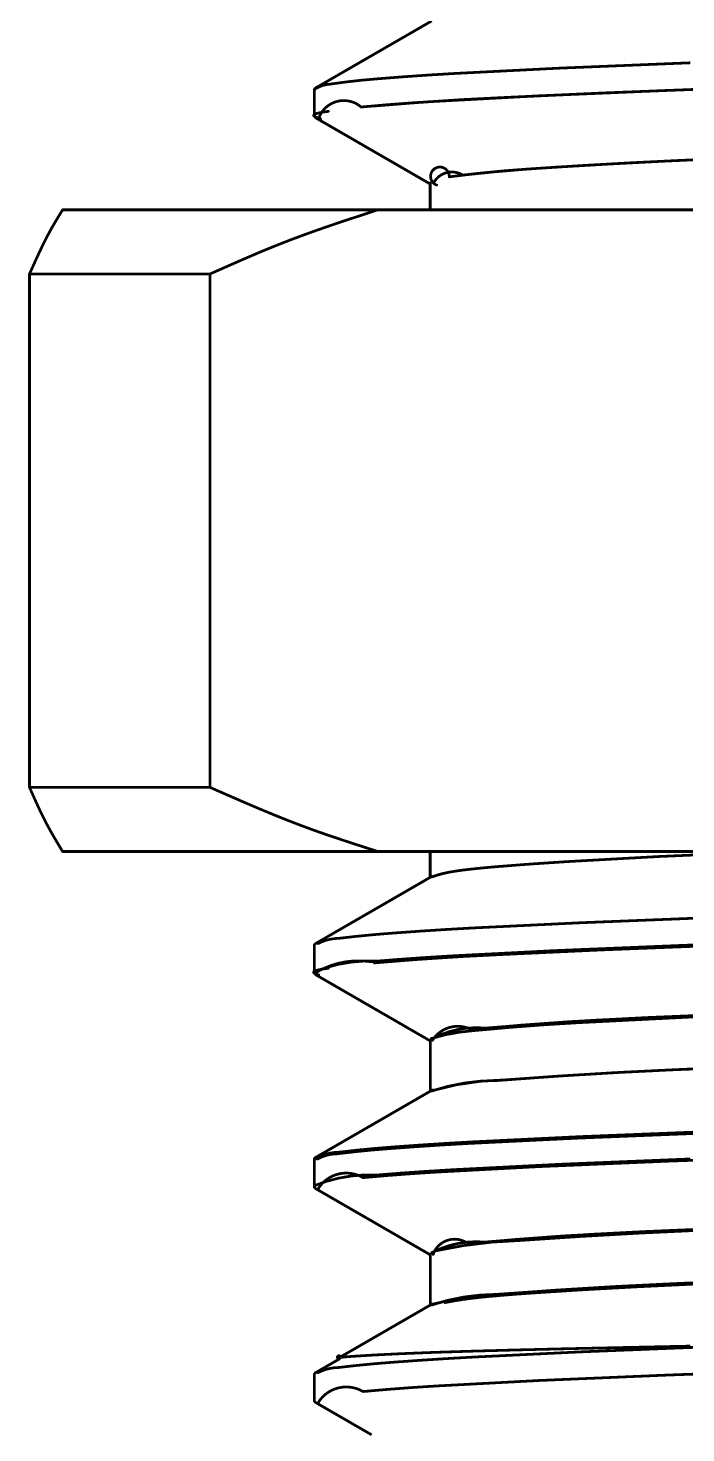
# Model space of a CAD drawing. Header units: inches. Extents: x 90 to 149.8, y 48.7 to 115.2.
# Drawn here: x 111.1 to 114.18, y 103.61 to 110.18 of the extents above; entities that cross this region are included whole.
import ezdxf

# ---------------------------------------------------------------- set-up
doc = ezdxf.new("R2010")
doc.units = ezdxf.units.IN
doc.layers.add('Mechanical 2', color=216, linetype='Continuous')

msp = doc.modelspace()

# ---------------------------------------------------------------- linework, layer by layer
at = {"layer": 'Mechanical 2', "const_width": 0.0127}
for points in [[(112.8791, 110.1474), (112.9881, 110.2105)], [(112.8246, 110.1159), (112.8791, 110.1474)], [(112.7155, 110.0529), (112.7701, 110.0844)], [(112.7701, 110.0844), (112.8246, 110.1159)], [(112.6065, 109.9899), (112.661, 110.0214)], [(112.661, 110.0214), (112.7155, 110.0529)], [(113.5849, 109.9895), (114.1964, 110.0145)], [(112.4975, 109.9269), (112.552, 109.9584)], [(112.552, 109.9584), (112.6065, 109.9899)], [(113.0929, 109.9645), (113.5849, 109.9895)], [(112.439, 109.7645), (112.439, 109.8895)], [(112.443, 109.8954), (112.4975, 109.9269)], [(113.4736, 109.8594), (114.0838, 109.8852)], [(113.7812, 109.8731), (114.2979, 109.8934)], [(114.0838, 109.8852), (114.8087, 109.9111)], [(112.9943, 109.8335), (113.4736, 109.8594)], [(113.3405, 109.8529), (113.7812, 109.8731)], [(112.446, 109.757), (112.5529, 109.6952)], [(112.4476, 109.7561), (112.5542, 109.6945)], [(112.5529, 109.6952), (112.6064, 109.6643)], [(112.5542, 109.6945), (112.6075, 109.6637)], [(112.6064, 109.6643), (112.6598, 109.6334)], [(112.6075, 109.6637), (112.6608, 109.6328)], [(112.6598, 109.6334), (112.7133, 109.6025)], [(112.6608, 109.6328), (112.7141, 109.602)], [(112.7133, 109.6025), (112.7667, 109.5716)], [(112.7141, 109.602), (112.7674, 109.5712)], [(112.7667, 109.5716), (112.8202, 109.5407)], [(112.7674, 109.5712), (112.8207, 109.5404)], [(114.1478, 109.5581), (115.0787, 109.5965)], [(112.8202, 109.5407), (112.8736, 109.5098)], [(112.8207, 109.5404), (112.874, 109.5096)], [(112.8736, 109.5098), (112.9271, 109.4789)], [(112.874, 109.5096), (112.9272, 109.4788)], [(112.9271, 109.4789), (112.9805, 109.448)], [(112.9272, 109.4788), (112.9805, 109.448)], [(112.9805, 109.327), (112.9805, 109.452)], [(111.2318, 109.2756), (111.2474, 109.3015)], [(111.2474, 109.3015), (111.2631, 109.327)], [(111.2631, 109.327), (125.6149, 109.327)], [(112.5773, 109.2749), (112.736, 109.327)], [(112.4191, 109.2203), (112.4981, 109.2481)], [(112.4981, 109.2481), (112.5773, 109.2749)], [(111.1542, 109.1281), (111.1696, 109.1604)], [(112.3404, 109.1913), (112.4191, 109.2203)], [(111.1083, 109.027), (111.1389, 109.0949)], [(111.1389, 109.0949), (111.1542, 109.1281)], [(112.0289, 109.0614), (112.1064, 109.0954)], [(112.1064, 109.0954), (112.1841, 109.1287)], [(111.1083, 109.027), (111.9514, 109.027)], [(111.1083, 106.627), (111.1083, 109.027)], [(111.9514, 109.027), (112.0289, 109.0614)], [(111.9514, 106.627), (111.9514, 109.027)], [(111.1083, 106.627), (111.9514, 106.627)], [(111.1083, 106.627), (111.1235, 106.5926)], [(111.9514, 106.627), (112.1065, 106.5591)], [(111.1235, 106.5926), (111.1388, 106.5586)], [(111.1388, 106.5586), (111.1542, 106.5253)], [(112.1065, 106.5591), (112.1843, 106.5259)], [(112.1843, 106.5259), (112.2622, 106.4936)], [(112.2622, 106.4936), (112.3404, 106.4626)], [(111.2162, 106.4059), (111.2318, 106.3791)], [(112.4979, 106.4051), (112.5771, 106.3784)], [(111.2318, 106.3791), (111.2631, 106.327)], [(112.5771, 106.3784), (112.6565, 106.3525)], [(112.6565, 106.3525), (112.736, 106.327)], [(111.2631, 106.327), (125.6149, 106.327)], [(112.9805, 106.206), (112.9805, 106.327)], [(113.2832, 106.2554), (113.4354, 106.2673)], [(113.2988, 106.2567), (113.4513, 106.2684)], [(113.4354, 106.2673), (113.6144, 106.2793)], [(113.4513, 106.2684), (113.629, 106.2802)], [(113.6144, 106.2793), (114.0425, 106.3032)], [(113.629, 106.2802), (114.0515, 106.3036)], [(114.0425, 106.3032), (114.5936, 106.3271)], [(114.0515, 106.3036), (114.5936, 106.3271)], [(112.8785, 106.1471), (112.9873, 106.2099)], [(112.8792, 106.1475), (112.9881, 106.2104)], [(112.8242, 106.1156), (112.8785, 106.1471)], [(112.8248, 106.116), (112.8792, 106.1475)], [(112.7155, 106.0528), (112.7698, 106.0842)], [(112.7159, 106.053), (112.7703, 106.0845)], [(112.7698, 106.0842), (112.8242, 106.1156)], [(112.7703, 106.0845), (112.8248, 106.116)], [(112.6067, 105.9899), (112.6611, 106.0214)], [(112.607, 105.9901), (112.6614, 106.0216)], [(112.6611, 106.0214), (112.7155, 106.0528)], [(112.6614, 106.0216), (112.7159, 106.053)], [(113.6827, 105.9938), (114.2937, 106.0181)], [(113.6827, 105.9938), (114.2937, 106.0181)], [(112.4981, 105.9271), (112.5525, 105.9586)], [(112.498, 105.9271), (112.5524, 105.9585)], [(112.5524, 105.9585), (112.6067, 105.9899)], [(112.5525, 105.9586), (112.607, 105.9901)], [(113.1821, 105.9696), (113.6827, 105.9938)], [(113.1821, 105.9696), (113.6827, 105.9938)], [(112.439, 105.7645), (112.439, 105.8895)], [(112.4436, 105.8957), (112.4981, 105.9271)], [(112.4436, 105.8957), (112.498, 105.9271)], [(113.5429, 105.8626), (114.1541, 105.8879)], [(113.5849, 105.8645), (114.1964, 105.8895)], [(113.7812, 105.8668), (114.2979, 105.887)], [(114.1541, 105.8879), (114.8735, 105.9132)], [(113.0554, 105.8373), (113.5429, 105.8626)], [(113.0929, 105.8395), (113.5849, 105.8645)], [(113.3405, 105.8465), (113.7812, 105.8668)], [(112.446, 105.7506), (112.553, 105.6888)], [(112.553, 105.6888), (112.6065, 105.6578)], [(112.6065, 105.6578), (112.66, 105.6269)], [(112.66, 105.6269), (112.7135, 105.596)], [(112.7135, 105.596), (112.767, 105.5651)], [(112.767, 105.5651), (112.8205, 105.5342)], [(113.6637, 105.5261), (114.3967, 105.563)], [(113.8718, 105.5443), (115.0165, 105.5942)], [(113.9907, 105.5504), (115.1627, 105.5995)], [(112.8205, 105.5342), (112.8739, 105.5032)], [(112.8739, 105.5032), (112.9274, 105.4723)], [(112.9274, 105.4723), (112.9809, 105.4414)], [(112.9809, 105.2061), (112.9809, 105.4455)], [(114.1103, 105.3061), (115.3385, 105.3557)], [(114.1543, 105.3082), (115.3868, 105.3574)], [(112.8269, 105.1171), (112.8814, 105.1486)], [(112.8784, 105.1469), (112.9875, 105.21)], [(112.8814, 105.1486), (112.9905, 105.2117)], [(112.7148, 105.0523), (112.7693, 105.0838)], [(112.7178, 105.054), (112.7724, 105.0856)], [(112.7693, 105.0838), (112.8239, 105.1154)], [(112.7724, 105.0856), (112.8269, 105.1171)], [(112.8239, 105.1154), (112.8784, 105.1469)], [(112.6057, 104.9892), (112.6603, 105.0208)], [(112.6088, 104.991), (112.6633, 105.0225)], [(112.6603, 105.0208), (112.7148, 105.0523)], [(112.6633, 105.0225), (112.7178, 105.054)], [(113.6831, 104.9939), (114.2941, 105.0181)], [(113.6831, 104.9939), (114.2941, 105.0181)], [(112.4966, 104.9262), (112.5512, 104.9577)], [(112.4997, 104.928), (112.5543, 104.9595)], [(112.5512, 104.9577), (112.6057, 104.9892)], [(112.5543, 104.9595), (112.6088, 104.991)], [(113.1647, 104.9622), (113.6638, 104.9866)], [(113.1825, 104.9696), (113.6831, 104.9939)], [(113.1825, 104.9696), (113.6831, 104.9939)], [(113.6638, 104.9866), (114.275, 105.011)], [(112.439, 104.8831), (112.439, 104.8895)], [(112.4415, 104.8879), (112.443, 104.8888)], [(112.4421, 104.8946), (112.4966, 104.9262)], [(112.4452, 104.8964), (112.4997, 104.928)], [(113.5849, 104.8645), (114.1964, 104.8895)], [(113.5849, 104.8645), (114.1964, 104.8895)], [(114.098, 104.8794), (114.8218, 104.9051)], [(112.439, 104.7581), (112.439, 104.8831)], [(113.0065, 104.8279), (113.4875, 104.8536)], [(113.0929, 104.8395), (113.5849, 104.8645)], [(113.0929, 104.8395), (113.5849, 104.8645)], [(113.4875, 104.8536), (114.098, 104.8794)], [(112.444, 104.7517), (112.5514, 104.6896)], [(112.5514, 104.6896), (112.605, 104.6586)], [(112.605, 104.6586), (112.6587, 104.6276)], [(112.6587, 104.6276), (112.7124, 104.5965)], [(112.7124, 104.5965), (112.7661, 104.5655)], [(112.7661, 104.5655), (112.8198, 104.5345)], [(113.83, 104.542), (114.9395, 104.5913)], [(113.978, 104.5498), (115.1366, 104.5986)], [(112.8198, 104.5345), (112.8735, 104.5034)], [(112.8735, 104.5034), (112.9271, 104.4724)], [(112.9271, 104.4724), (112.9808, 104.4414)], [(112.9808, 104.2062), (112.9808, 104.4456)], [(113.9424, 104.2915), (114.2476, 104.3062)], [(114.1172, 104.3064), (115.3639, 104.3566)], [(114.1522, 104.308), (115.3839, 104.3573)], [(113.4487, 104.2621), (113.6768, 104.2768)], [(113.6768, 104.2768), (113.9424, 104.2915)], [(112.9001, 104.1596), (112.9871, 104.2099)], [(112.9023, 104.1609), (112.9899, 104.2115)], [(112.7696, 104.0841), (112.8131, 104.1093)], [(112.771, 104.0849), (112.8147, 104.1102)], [(112.8131, 104.1093), (112.8566, 104.1344)], [(112.8147, 104.1102), (112.8585, 104.1356)], [(112.8566, 104.1344), (112.9001, 104.1596)], [(112.8585, 104.1356), (112.9023, 104.1609)], [(112.6391, 104.0087), (112.6826, 104.0338)], [(112.6396, 104.009), (112.6834, 104.0343)], [(112.6826, 104.0338), (112.7261, 104.059)], [(112.6834, 104.0343), (112.7272, 104.0596)], [(112.7261, 104.059), (112.7696, 104.0841)], [(112.7272, 104.0596), (112.771, 104.0849)], [(112.552, 103.9584), (112.5958, 103.9837)], [(112.552, 103.9584), (112.5956, 103.9836)], [(112.5956, 103.9836), (112.6391, 104.0087)], [(112.5958, 103.9837), (112.6396, 104.009)], [(112.6185, 103.9666), (112.7153, 103.9726)], [(112.6274, 103.9673), (112.7261, 103.9732)], [(112.7153, 103.9726), (112.8364, 103.9787)], [(112.7261, 103.9732), (112.8479, 103.9792)], [(112.8364, 103.9787), (112.9875, 103.9848)], [(112.8479, 103.9792), (112.9991, 103.9852)], [(112.9875, 103.9848), (113.1722, 103.9907)], [(112.9991, 103.9852), (113.1832, 103.991)], [(113.1722, 103.9907), (113.3872, 103.9966)], [(113.1812, 103.9631), (113.6817, 103.9874)], [(113.1832, 103.991), (113.3966, 103.9968)], [(113.3872, 103.9966), (113.6296, 104.0025)], [(113.3966, 103.9968), (113.6367, 104.0026)], [(113.6296, 104.0025), (114.1964, 104.0145)], [(113.6367, 104.0026), (114.1964, 104.0145)], [(113.6817, 103.9874), (114.2927, 104.0117)], [(112.4435, 103.8892), (112.5568, 103.9547)], [(114.0979, 103.8794), (114.8217, 103.9051)], [(112.439, 103.7581), (112.439, 103.8831)], [(113.0064, 103.8279), (113.4875, 103.8536)], [(113.4875, 103.8536), (114.0979, 103.8794)], [(112.444, 103.7517), (112.5317, 103.701)], [(112.5317, 103.701), (112.5756, 103.6756)], [(112.5756, 103.6756), (112.6194, 103.6503)], [(112.6194, 103.6503), (112.6633, 103.6249)], [(112.6633, 103.6249), (112.7071, 103.5996)]]:
    msp.add_lwpolyline(points, dxfattribs=at)
at = {"layer": 'Mechanical 2', "const_width": 0.00635}
for points in [[(112.8759, 110.1474, 1), (112.8822, 110.1474, 1)], [(112.8759, 110.1474, 1), (112.8822, 110.1474, 1)], [(112.7669, 110.0844, 1), (112.7732, 110.0844, 1)], [(112.7669, 110.0844, 1), (112.7732, 110.0844, 1)], [(112.8214, 110.1159, 1), (112.8277, 110.1159, 1)], [(112.8214, 110.1159, 1), (112.8277, 110.1159, 1)], [(112.6579, 110.0214, 1), (112.6642, 110.0214, 1)], [(112.6579, 110.0214, 1), (112.6642, 110.0214, 1)], [(112.7124, 110.0529, 1), (112.7187, 110.0529, 1)], [(112.7124, 110.0529, 1), (112.7187, 110.0529, 1)], [(112.5489, 109.9584, 1), (112.5552, 109.9584, 1)], [(112.5489, 109.9584, 1), (112.5552, 109.9584, 1)], [(112.6034, 109.9899, 1), (112.6097, 109.9899, 1)], [(112.6034, 109.9899, 1), (112.6097, 109.9899, 1)], [(113.0897, 109.9645, 1), (113.0961, 109.9645, 1)], [(113.0897, 109.9645, 1), (113.0961, 109.9645, 1)], [(113.5817, 109.9895, 1), (113.5881, 109.9895, 1)], [(113.5817, 109.9895, 1), (113.5881, 109.9895, 1)], [(112.4358, 109.8895, 1), (112.4422, 109.8895, 1)], [(112.4358, 109.8895, 1), (112.4422, 109.8895, 1)], [(112.4399, 109.8954, 1), (112.4462, 109.8954, 1)], [(112.4944, 109.9269, 1), (112.5007, 109.9269, 1)], [(112.4944, 109.9269, 1), (112.5007, 109.9269, 1)], [(112.5086, 109.9145, 1), (112.515, 109.9145, 1)], [(112.5086, 109.9145, 1), (112.515, 109.9145, 1)], [(112.7299, 109.9395, 1), (112.7362, 109.9395, 1)], [(112.7299, 109.9395, 1), (112.7362, 109.9395, 1)], [(114.0806, 109.8852, 1), (114.087, 109.8852, 1)], [(114.0806, 109.8852, 1), (114.087, 109.8852, 1)], [(112.7162, 109.8125, 1), (112.7225, 109.8125, 1)], [(112.9911, 109.8335, 1), (112.9975, 109.8335, 1)], [(112.9911, 109.8335, 1), (112.9975, 109.8335, 1)], [(113.3373, 109.8529, 1), (113.3436, 109.8529, 1)], [(113.3373, 109.8529, 1), (113.3436, 109.8529, 1)], [(113.4704, 109.8594, 1), (113.4768, 109.8594, 1)], [(113.4704, 109.8594, 1), (113.4768, 109.8594, 1)], [(113.7781, 109.8731, 1), (113.7844, 109.8731, 1)], [(113.7781, 109.8731, 1), (113.7844, 109.8731, 1)], [(112.4334, 109.77, 1), (112.4397, 109.77, 1)], [(112.4334, 109.77, 1), (112.4397, 109.77, 1)], [(112.434, 109.7665, 1), (112.4403, 109.7665, 1)], [(112.434, 109.7665, 1), (112.4403, 109.7665, 1)], [(112.4358, 109.7645, 1), (112.4422, 109.7645, 1)], [(112.4369, 109.7735, 1), (112.4433, 109.7735, 1)], [(112.4369, 109.7735, 1), (112.4433, 109.7735, 1)], [(112.4383, 109.7631, 1), (112.4446, 109.7631, 1)], [(112.4383, 109.7631, 1), (112.4446, 109.7631, 1)], [(112.4428, 109.757, 1), (112.4492, 109.757, 1)], [(112.4445, 109.7561, 1), (112.4508, 109.7561, 1)], [(112.4451, 109.7769, 1), (112.4514, 109.7769, 1)], [(112.4451, 109.7769, 1), (112.4514, 109.7769, 1)], [(112.4456, 109.7596, 1), (112.4519, 109.7596, 1)], [(112.4456, 109.7596, 1), (112.4519, 109.7596, 1)], [(112.4569, 109.7559, 1), (112.4633, 109.7559, 1)], [(112.4583, 109.7804, 1), (112.4647, 109.7804, 1)], [(112.4583, 109.7804, 1), (112.4647, 109.7804, 1)], [(112.4652, 109.7527, 1), (112.4716, 109.7527, 1)], [(112.4771, 109.7839, 1), (112.4834, 109.7839, 1)], [(112.4771, 109.7839, 1), (112.4834, 109.7839, 1)], [(112.5015, 109.7874, 1), (112.5078, 109.7874, 1)], [(112.6549, 109.8077, 1), (112.6612, 109.8077, 1)], [(112.6549, 109.8077, 1), (112.6612, 109.8077, 1)], [(112.5498, 109.6952, 1), (112.5561, 109.6952, 1)], [(112.5498, 109.6952, 1), (112.5561, 109.6952, 1)], [(112.551, 109.6945, 1), (112.5574, 109.6945, 1)], [(112.551, 109.6945, 1), (112.5574, 109.6945, 1)], [(112.6032, 109.6643, 1), (112.6096, 109.6643, 1)], [(112.6032, 109.6643, 1), (112.6096, 109.6643, 1)], [(112.6043, 109.6637, 1), (112.6107, 109.6637, 1)], [(112.6043, 109.6637, 1), (112.6107, 109.6637, 1)], [(112.6567, 109.6334, 1), (112.663, 109.6334, 1)], [(112.6567, 109.6334, 1), (112.663, 109.6334, 1)], [(112.6576, 109.6328, 1), (112.664, 109.6328, 1)], [(112.6576, 109.6328, 1), (112.664, 109.6328, 1)], [(112.7101, 109.6025, 1), (112.7165, 109.6025, 1)], [(112.7101, 109.6025, 1), (112.7165, 109.6025, 1)], [(112.7109, 109.602, 1), (112.7173, 109.602, 1)], [(112.7109, 109.602, 1), (112.7173, 109.602, 1)], [(112.7636, 109.5716, 1), (112.7699, 109.5716, 1)], [(112.7636, 109.5716, 1), (112.7699, 109.5716, 1)], [(112.7642, 109.5712, 1), (112.7706, 109.5712, 1)], [(112.7642, 109.5712, 1), (112.7706, 109.5712, 1)], [(114.1446, 109.5581, 1), (114.151, 109.5581, 1)], [(114.1446, 109.5581, 1), (114.151, 109.5581, 1)], [(112.817, 109.5407, 1), (112.8234, 109.5407, 1)], [(112.817, 109.5407, 1), (112.8234, 109.5407, 1)], [(112.8175, 109.5404, 1), (112.8238, 109.5404, 1)], [(112.8175, 109.5404, 1), (112.8238, 109.5404, 1)], [(112.8705, 109.5098, 1), (112.8768, 109.5098, 1)], [(112.8705, 109.5098, 1), (112.8768, 109.5098, 1)], [(112.8708, 109.5096, 1), (112.8771, 109.5096, 1)], [(112.8708, 109.5096, 1), (112.8771, 109.5096, 1)], [(113.1292, 109.4895, 1), (113.1356, 109.4895, 1)], [(113.1292, 109.4895, 1), (113.1356, 109.4895, 1)], [(113.4623, 109.5197, 1), (113.4686, 109.5197, 1)], [(113.4623, 109.5197, 1), (113.4686, 109.5197, 1)], [(113.5719, 109.527, 1), (113.5783, 109.527, 1)], [(113.5719, 109.527, 1), (113.5783, 109.527, 1)], [(112.9239, 109.4789, 1), (112.9302, 109.4789, 1)], [(112.9239, 109.4789, 1), (112.9302, 109.4789, 1)], [(112.9241, 109.4788, 1), (112.9304, 109.4788, 1)], [(112.9241, 109.4788, 1), (112.9304, 109.4788, 1)], [(112.9773, 109.452, 1), (112.9837, 109.452, 1)], [(112.9773, 109.448, 1), (112.9837, 109.448, 1)], [(112.9773, 109.448, 1), (112.9837, 109.448, 1)], [(112.9931, 109.452, 1), (112.9994, 109.452, 1)], [(113.0075, 109.4428, 1), (113.0138, 109.4428, 1)], [(113.0663, 109.4813, 1), (113.0727, 109.4813, 1)], [(113.0663, 109.4813, 1), (113.0727, 109.4813, 1)], [(111.2443, 109.3015, 1), (111.2506, 109.3015, 1)], [(111.2443, 109.3015, 1), (111.2506, 109.3015, 1)], [(111.26, 109.327, 1), (111.2663, 109.327, 1)], [(111.26, 109.327, 1), (111.2663, 109.327, 1)], [(112.7329, 109.327, 1), (112.7392, 109.327, 1)], [(112.9773, 109.327, 1), (112.9837, 109.327, 1)], [(111.1974, 109.2209, 1), (111.2037, 109.2209, 1)], [(111.1974, 109.2209, 1), (111.2037, 109.2209, 1)], [(111.213, 109.2489, 1), (111.2193, 109.2489, 1)], [(111.213, 109.2489, 1), (111.2193, 109.2489, 1)], [(111.2286, 109.2756, 1), (111.2349, 109.2756, 1)], [(111.2286, 109.2756, 1), (111.2349, 109.2756, 1)], [(112.4949, 109.2481, 1), (112.5012, 109.2481, 1)], [(112.4949, 109.2481, 1), (112.5012, 109.2481, 1)], [(112.5741, 109.2749, 1), (112.5804, 109.2749, 1)], [(112.5741, 109.2749, 1), (112.5804, 109.2749, 1)], [(111.1664, 109.1604, 1), (111.1728, 109.1604, 1)], [(111.1664, 109.1604, 1), (111.1728, 109.1604, 1)], [(111.1819, 109.1914, 1), (111.1882, 109.1914, 1)], [(111.1819, 109.1914, 1), (111.1882, 109.1914, 1)], [(112.3372, 109.1913, 1), (112.3436, 109.1913, 1)], [(112.3372, 109.1913, 1), (112.3436, 109.1913, 1)], [(112.4159, 109.2203, 1), (112.4222, 109.2203, 1)], [(112.4159, 109.2203, 1), (112.4222, 109.2203, 1)], [(111.1357, 109.0949, 1), (111.142, 109.0949, 1)], [(111.1357, 109.0949, 1), (111.142, 109.0949, 1)], [(111.151, 109.1281, 1), (111.1574, 109.1281, 1)], [(111.151, 109.1281, 1), (111.1574, 109.1281, 1)], [(112.1032, 109.0954, 1), (112.1096, 109.0954, 1)], [(112.1032, 109.0954, 1), (112.1096, 109.0954, 1)], [(112.1809, 109.1287, 1), (112.1873, 109.1287, 1)], [(112.1809, 109.1287, 1), (112.1873, 109.1287, 1)], [(111.1051, 109.027, 1), (111.1114, 109.027, 1)], [(111.1051, 109.027, 1), (111.1114, 109.027, 1)], [(111.1051, 109.027, 1), (111.1114, 109.027, 1)], [(111.9483, 109.027, 1), (111.9546, 109.027, 1)], [(111.9483, 109.027, 1), (111.9546, 109.027, 1)], [(111.9483, 109.027, 1), (111.9546, 109.027, 1)], [(112.0257, 109.0614, 1), (112.032, 109.0614, 1)], [(112.0257, 109.0614, 1), (112.032, 109.0614, 1)], [(111.1051, 106.627, 1), (111.1114, 106.627, 1)], [(111.1051, 106.627, 1), (111.1114, 106.627, 1)], [(111.1051, 106.627, 1), (111.1114, 106.627, 1)], [(111.9483, 106.627, 1), (111.9546, 106.627, 1)], [(111.9483, 106.627, 1), (111.9546, 106.627, 1)], [(111.9483, 106.627, 1), (111.9546, 106.627, 1)], [(111.1204, 106.5926, 1), (111.1267, 106.5926, 1)], [(111.1204, 106.5926, 1), (111.1267, 106.5926, 1)], [(111.1357, 106.5586, 1), (111.142, 106.5586, 1)], [(111.1357, 106.5586, 1), (111.142, 106.5586, 1)], [(112.1034, 106.5591, 1), (112.1097, 106.5591, 1)], [(112.1034, 106.5591, 1), (112.1097, 106.5591, 1)], [(111.151, 106.5253, 1), (111.1573, 106.5253, 1)], [(111.151, 106.5253, 1), (111.1574, 106.5253, 1)], [(111.1664, 106.4932, 1), (111.1727, 106.4932, 1)], [(111.1664, 106.4932, 1), (111.1727, 106.4932, 1)], [(111.1819, 106.4627, 1), (111.1882, 106.4627, 1)], [(111.1819, 106.4627, 1), (111.1882, 106.4627, 1)], [(112.1811, 106.5259, 1), (112.1874, 106.5259, 1)], [(112.1811, 106.5259, 1), (112.1874, 106.5259, 1)], [(112.259, 106.4936, 1), (112.2654, 106.4936, 1)], [(112.259, 106.4936, 1), (112.2654, 106.4936, 1)], [(112.3373, 106.4626, 1), (112.3436, 106.4626, 1)], [(112.3373, 106.4626, 1), (112.3436, 106.4626, 1)], [(111.1974, 106.4337, 1), (111.2037, 106.4337, 1)], [(111.1974, 106.4337, 1), (111.2037, 106.4337, 1)], [(111.213, 106.4059, 1), (111.2193, 106.4059, 1)], [(111.213, 106.4059, 1), (111.2193, 106.4059, 1)], [(112.4948, 106.4051, 1), (112.5011, 106.4051, 1)], [(112.4948, 106.4051, 1), (112.5011, 106.4051, 1)], [(111.2286, 106.3791, 1), (111.235, 106.3791, 1)], [(111.2286, 106.3791, 1), (111.235, 106.3791, 1)], [(112.574, 106.3784, 1), (112.5803, 106.3784, 1)], [(112.574, 106.3784, 1), (112.5803, 106.3784, 1)], [(112.6534, 106.3525, 1), (112.6597, 106.3525, 1)], [(112.6534, 106.3525, 1), (112.6597, 106.3525, 1)], [(111.26, 106.327, 1), (111.2663, 106.327, 1)], [(111.26, 106.327, 1), (111.2663, 106.327, 1)], [(112.7329, 106.327, 1), (112.7392, 106.327, 1)], [(112.9774, 106.327, 1), (112.9837, 106.327, 1)], [(113.4322, 106.2673, 1), (113.4386, 106.2673, 1)], [(113.4322, 106.2673, 1), (113.4386, 106.2673, 1)], [(113.4481, 106.2684, 1), (113.4545, 106.2684, 1)], [(113.4481, 106.2684, 1), (113.4545, 106.2684, 1)], [(113.6112, 106.2793, 1), (113.6176, 106.2793, 1)], [(113.6112, 106.2793, 1), (113.6176, 106.2793, 1)], [(113.6258, 106.2802, 1), (113.6322, 106.2802, 1)], [(113.6258, 106.2802, 1), (113.6322, 106.2802, 1)], [(114.0393, 106.3032, 1), (114.0457, 106.3032, 1)], [(114.0393, 106.3032, 1), (114.0457, 106.3032, 1)], [(114.0484, 106.3036, 1), (114.0547, 106.3036, 1)], [(114.0484, 106.3036, 1), (114.0547, 106.3036, 1)], [(112.9774, 106.206, 1), (112.9837, 106.206, 1)], [(112.9828, 106.2076, 1), (112.9892, 106.2076, 1)], [(112.9841, 106.2099, 1), (112.9904, 106.2099, 1)], [(112.985, 106.2104, 1), (112.9913, 106.2104, 1)], [(112.992, 106.2098, 1), (112.9984, 106.2098, 1)], [(113.0195, 106.2195, 1), (113.0258, 106.2195, 1)], [(113.0195, 106.2195, 1), (113.0258, 106.2195, 1)], [(113.0288, 106.2215, 1), (113.0352, 106.2215, 1)], [(113.0288, 106.2215, 1), (113.0352, 106.2215, 1)], [(113.0729, 106.2315, 1), (113.0793, 106.2315, 1)], [(113.0729, 106.2315, 1), (113.0793, 106.2315, 1)], [(113.0837, 106.2333, 1), (113.09, 106.2333, 1)], [(113.0837, 106.2333, 1), (113.09, 106.2333, 1)], [(113.1588, 106.2434, 1), (113.1651, 106.2434, 1)], [(113.1588, 106.2434, 1), (113.1651, 106.2434, 1)], [(113.1724, 106.245, 1), (113.1787, 106.245, 1)], [(113.1724, 106.245, 1), (113.1787, 106.245, 1)], [(113.2801, 106.2554, 1), (113.2864, 106.2554, 1)], [(113.2801, 106.2554, 1), (113.2864, 106.2554, 1)], [(113.2956, 106.2567, 1), (113.302, 106.2567, 1)], [(113.2956, 106.2567, 1), (113.302, 106.2567, 1)], [(112.8754, 106.1471, 1), (112.8817, 106.1471, 1)], [(112.8754, 106.1471, 1), (112.8817, 106.1471, 1)], [(112.8761, 106.1475, 1), (112.8824, 106.1475, 1)], [(112.8761, 106.1475, 1), (112.8824, 106.1475, 1)], [(112.7666, 106.0842, 1), (112.773, 106.0842, 1)], [(112.7666, 106.0842, 1), (112.773, 106.0842, 1)], [(112.7672, 106.0845, 1), (112.7735, 106.0845, 1)], [(112.7672, 106.0845, 1), (112.7735, 106.0845, 1)], [(112.821, 106.1156, 1), (112.8274, 106.1156, 1)], [(112.821, 106.1156, 1), (112.8274, 106.1156, 1)], [(112.8216, 106.116, 1), (112.828, 106.116, 1)], [(112.8216, 106.116, 1), (112.828, 106.116, 1)], [(112.6579, 106.0214, 1), (112.6643, 106.0214, 1)], [(112.6579, 106.0214, 1), (112.6643, 106.0214, 1)], [(112.6583, 106.0216, 1), (112.6646, 106.0216, 1)], [(112.6583, 106.0216, 1), (112.6646, 106.0216, 1)], [(112.7123, 106.0528, 1), (112.7186, 106.0528, 1)], [(112.7123, 106.0528, 1), (112.7186, 106.0528, 1)], [(112.7127, 106.053, 1), (112.7191, 106.053, 1)], [(112.7127, 106.053, 1), (112.7191, 106.053, 1)], [(112.5492, 105.9585, 1), (112.5555, 105.9585, 1)], [(112.5492, 105.9585, 1), (112.5555, 105.9585, 1)], [(112.5494, 105.9586, 1), (112.5557, 105.9586, 1)], [(112.5494, 105.9586, 1), (112.5557, 105.9586, 1)], [(112.6036, 105.9899, 1), (112.6099, 105.9899, 1)], [(112.6036, 105.9899, 1), (112.6099, 105.9899, 1)], [(112.6038, 105.9901, 1), (112.6102, 105.9901, 1)], [(112.6038, 105.9901, 1), (112.6102, 105.9901, 1)], [(112.801, 105.9453, 1), (112.8074, 105.9453, 1)], [(112.801, 105.9453, 1), (112.8074, 105.9453, 1)], [(112.801, 105.9453, 1), (112.8074, 105.9453, 1)], [(112.801, 105.9453, 1), (112.8074, 105.9453, 1)], [(113.179, 105.9696, 1), (113.1853, 105.9696, 1)], [(113.179, 105.9696, 1), (113.1853, 105.9696, 1)], [(113.179, 105.9696, 1), (113.1853, 105.9696, 1)], [(113.179, 105.9696, 1), (113.1853, 105.9696, 1)], [(113.6795, 105.9938, 1), (113.6859, 105.9938, 1)], [(113.6795, 105.9938, 1), (113.6859, 105.9938, 1)], [(113.6795, 105.9938, 1), (113.6859, 105.9938, 1)], [(113.6795, 105.9938, 1), (113.6859, 105.9938, 1)], [(112.4358, 105.8895, 1), (112.4422, 105.8895, 1)], [(112.4405, 105.8957, 1), (112.4468, 105.8957, 1)], [(112.4405, 105.8957, 1), (112.4468, 105.8957, 1)], [(112.4536, 105.8967, 1), (112.46, 105.8967, 1)], [(112.4536, 105.8967, 1), (112.46, 105.8967, 1)], [(112.4949, 105.9271, 1), (112.5013, 105.9271, 1)], [(112.4949, 105.9271, 1), (112.5013, 105.9271, 1)], [(112.4948, 105.9271, 1), (112.5012, 105.9271, 1)], [(112.4948, 105.9271, 1), (112.5012, 105.9271, 1)], [(112.5504, 105.921, 1), (112.5567, 105.921, 1)], [(112.5504, 105.921, 1), (112.5567, 105.921, 1)], [(112.5504, 105.921, 1), (112.5567, 105.921, 1)], [(112.5504, 105.921, 1), (112.5567, 105.921, 1)], [(114.1509, 105.8879, 1), (114.1573, 105.8879, 1)], [(114.1509, 105.8879, 1), (114.1573, 105.8879, 1)], [(112.7001, 105.812, 1), (112.7064, 105.812, 1)], [(112.7001, 105.8119, 1), (112.7064, 105.8119, 1)], [(112.7162, 105.8061, 1), (112.7225, 105.8061, 1)], [(112.7299, 105.8145, 1), (112.7362, 105.8145, 1)], [(112.7299, 105.8145, 1), (112.7362, 105.8145, 1)], [(113.0523, 105.8373, 1), (113.0586, 105.8373, 1)], [(113.0523, 105.8373, 1), (113.0586, 105.8373, 1)], [(113.0897, 105.8395, 1), (113.0961, 105.8395, 1)], [(113.0897, 105.8395, 1), (113.0961, 105.8395, 1)], [(113.3373, 105.8465, 1), (113.3436, 105.8465, 1)], [(113.3373, 105.8465, 1), (113.3436, 105.8465, 1)], [(113.5397, 105.8626, 1), (113.546, 105.8626, 1)], [(113.5397, 105.8626, 1), (113.546, 105.8626, 1)], [(113.5817, 105.8645, 1), (113.5881, 105.8645, 1)], [(113.5817, 105.8645, 1), (113.5881, 105.8645, 1)], [(113.7781, 105.8668, 1), (113.7844, 105.8668, 1)], [(113.7781, 105.8668, 1), (113.7844, 105.8668, 1)], [(112.4326, 105.7622, 1), (112.4389, 105.7622, 1)], [(112.4326, 105.7622, 1), (112.4389, 105.7622, 1)], [(112.4339, 105.7653, 1), (112.4402, 105.7653, 1)], [(112.4339, 105.7653, 1), (112.4402, 105.7653, 1)], [(112.4348, 105.759, 1), (112.4412, 105.759, 1)], [(112.4348, 105.759, 1), (112.4412, 105.759, 1)], [(112.4358, 105.7645, 1), (112.4422, 105.7645, 1)], [(112.4358, 105.7645, 1), (112.4422, 105.7645, 1)], [(112.4389, 105.7684, 1), (112.4453, 105.7684, 1)], [(112.4389, 105.7684, 1), (112.4453, 105.7684, 1)], [(112.4402, 105.7559, 1), (112.4466, 105.7559, 1)], [(112.4402, 105.7559, 1), (112.4466, 105.7559, 1)], [(112.4428, 105.7506, 1), (112.4492, 105.7506, 1)], [(112.4437, 105.7613, 1), (112.45, 105.7613, 1)], [(112.448, 105.7716, 1), (112.4543, 105.7716, 1)], [(112.448, 105.7716, 1), (112.4543, 105.7716, 1)], [(112.457, 105.7496, 1), (112.4633, 105.7496, 1)], [(112.4613, 105.7747, 1), (112.4677, 105.7747, 1)], [(112.4613, 105.7747, 1), (112.4677, 105.7747, 1)], [(112.4792, 105.7778, 1), (112.4855, 105.7778, 1)], [(112.4792, 105.7778, 1), (112.4855, 105.7778, 1)], [(112.5015, 105.781, 1), (112.5078, 105.781, 1)], [(112.5498, 105.6888, 1), (112.5562, 105.6888, 1)], [(112.5498, 105.6888, 1), (112.5562, 105.6888, 1)], [(112.6033, 105.6578, 1), (112.6097, 105.6578, 1)], [(112.6033, 105.6578, 1), (112.6097, 105.6578, 1)], [(112.6568, 105.6269, 1), (112.6632, 105.6269, 1)], [(112.6568, 105.6269, 1), (112.6632, 105.6269, 1)], [(112.7103, 105.596, 1), (112.7167, 105.596, 1)], [(112.7103, 105.596, 1), (112.7167, 105.596, 1)], [(112.7638, 105.5651, 1), (112.7701, 105.5651, 1)], [(112.7638, 105.5651, 1), (112.7701, 105.5651, 1)], [(113.8686, 105.5443, 1), (113.875, 105.5443, 1)], [(113.8686, 105.5443, 1), (113.875, 105.5443, 1)], [(113.9875, 105.5504, 1), (113.9938, 105.5504, 1)], [(113.9875, 105.5504, 1), (113.9938, 105.5504, 1)], [(112.8173, 105.5342, 1), (112.8236, 105.5342, 1)], [(112.8173, 105.5342, 1), (112.8236, 105.5342, 1)], [(112.8708, 105.5032, 1), (112.8771, 105.5032, 1)], [(112.8708, 105.5032, 1), (112.8771, 105.5032, 1)], [(113.1693, 105.4944, 1), (113.1756, 105.4944, 1)], [(113.1693, 105.4944, 1), (113.1756, 105.4944, 1)], [(113.1789, 105.4893, 1), (113.1853, 105.4893, 1)], [(113.1789, 105.4893, 1), (113.1853, 105.4893, 1)], [(113.2369, 105.5013, 1), (113.2432, 105.5013, 1)], [(113.2369, 105.5013, 1), (113.2432, 105.5013, 1)], [(113.6606, 105.5261, 1), (113.6669, 105.5261, 1)], [(113.6606, 105.5261, 1), (113.6669, 105.5261, 1)], [(112.9243, 105.4723, 1), (112.9306, 105.4723, 1)], [(112.9243, 105.4723, 1), (112.9306, 105.4723, 1)], [(112.9777, 105.4455, 1), (112.9841, 105.4455, 1)], [(112.9777, 105.4414, 1), (112.9841, 105.4414, 1)], [(112.9823, 105.4525, 1), (112.9886, 105.4525, 1)], [(112.9867, 105.4521, 1), (112.993, 105.4521, 1)], [(112.9885, 105.4445, 1), (112.9949, 105.4445, 1)], [(114.1071, 105.3061, 1), (114.1134, 105.3061, 1)], [(114.1071, 105.3061, 1), (114.1134, 105.3061, 1)], [(114.1511, 105.3082, 1), (114.1575, 105.3082, 1)], [(114.1511, 105.3082, 1), (114.1575, 105.3082, 1)], [(113.2962, 105.2565, 1), (113.3025, 105.2565, 1)], [(113.2962, 105.2565, 1), (113.3025, 105.2565, 1)], [(113.3253, 105.259, 1), (113.3317, 105.259, 1)], [(113.3253, 105.259, 1), (113.3317, 105.259, 1)], [(112.8782, 105.1486, 1), (112.8846, 105.1486, 1)], [(112.8782, 105.1486, 1), (112.8846, 105.1486, 1)], [(112.9777, 105.2061, 1), (112.9841, 105.2061, 1)], [(112.9834, 105.2069, 1), (112.9897, 105.2069, 1)], [(112.9844, 105.21, 1), (112.9907, 105.21, 1)], [(112.9873, 105.2117, 1), (112.9936, 105.2117, 1)], [(112.9902, 105.2098, 1), (112.9966, 105.2098, 1)], [(112.7662, 105.0838, 1), (112.7725, 105.0838, 1)], [(112.7662, 105.0838, 1), (112.7725, 105.0838, 1)], [(112.7692, 105.0856, 1), (112.7755, 105.0856, 1)], [(112.7692, 105.0856, 1), (112.7755, 105.0856, 1)], [(112.8207, 105.1154, 1), (112.8271, 105.1154, 1)], [(112.8207, 105.1154, 1), (112.8271, 105.1154, 1)], [(112.8237, 105.1171, 1), (112.8301, 105.1171, 1)], [(112.8237, 105.1171, 1), (112.8301, 105.1171, 1)], [(112.8753, 105.1469, 1), (112.8816, 105.1469, 1)], [(112.8753, 105.1469, 1), (112.8816, 105.1469, 1)], [(112.6571, 105.0208, 1), (112.6634, 105.0208, 1)], [(112.6571, 105.0208, 1), (112.6634, 105.0208, 1)], [(112.6601, 105.0225, 1), (112.6665, 105.0225, 1)], [(112.6601, 105.0225, 1), (112.6665, 105.0225, 1)], [(112.7116, 105.0523, 1), (112.718, 105.0523, 1)], [(112.7116, 105.0523, 1), (112.718, 105.0523, 1)], [(112.7147, 105.054, 1), (112.721, 105.054, 1)], [(112.7147, 105.054, 1), (112.721, 105.054, 1)], [(112.548, 104.9577, 1), (112.5543, 104.9577, 1)], [(112.548, 104.9577, 1), (112.5543, 104.9577, 1)], [(112.5511, 104.9595, 1), (112.5574, 104.9595, 1)], [(112.5511, 104.9595, 1), (112.5574, 104.9595, 1)], [(112.6025, 104.9892, 1), (112.6089, 104.9892, 1)], [(112.6025, 104.9892, 1), (112.6089, 104.9892, 1)], [(112.6056, 104.991, 1), (112.612, 104.991, 1)], [(112.6056, 104.991, 1), (112.612, 104.991, 1)], [(113.1615, 104.9622, 1), (113.1678, 104.9622, 1)], [(113.1615, 104.9622, 1), (113.1678, 104.9622, 1)], [(113.1793, 104.9696, 1), (113.1857, 104.9696, 1)], [(113.1793, 104.9696, 1), (113.1857, 104.9696, 1)], [(113.1793, 104.9696, 1), (113.1857, 104.9696, 1)], [(113.1793, 104.9696, 1), (113.1857, 104.9696, 1)], [(113.6606, 104.9866, 1), (113.667, 104.9866, 1)], [(113.6606, 104.9866, 1), (113.667, 104.9866, 1)], [(113.6799, 104.9939, 1), (113.6863, 104.9939, 1)], [(113.6799, 104.9939, 1), (113.6863, 104.9939, 1)], [(113.6799, 104.9939, 1), (113.6863, 104.9939, 1)], [(113.6799, 104.9939, 1), (113.6863, 104.9939, 1)], [(112.4358, 104.8895, 1), (112.4422, 104.8895, 1)], [(112.4384, 104.8879, 1), (112.4447, 104.8879, 1)], [(112.4389, 104.8946, 1), (112.4452, 104.8946, 1)], [(112.4398, 104.8888, 1), (112.4462, 104.8888, 1)], [(112.442, 104.8964, 1), (112.4484, 104.8964, 1)], [(112.4502, 104.8889, 1), (112.4566, 104.8889, 1)], [(112.4537, 104.8968, 1), (112.46, 104.8968, 1)], [(112.4537, 104.8968, 1), (112.46, 104.8968, 1)], [(112.4934, 104.9262, 1), (112.4998, 104.9262, 1)], [(112.4934, 104.9262, 1), (112.4998, 104.9262, 1)], [(112.4966, 104.928, 1), (112.5029, 104.928, 1)], [(112.4966, 104.928, 1), (112.5029, 104.928, 1)], [(112.5415, 104.9134, 1), (112.5479, 104.9134, 1)], [(112.5415, 104.9134, 1), (112.5479, 104.9134, 1)], [(112.5506, 104.921, 1), (112.5569, 104.921, 1)], [(112.5506, 104.921, 1), (112.5569, 104.921, 1)], [(112.5506, 104.921, 1), (112.5569, 104.921, 1)], [(112.5506, 104.921, 1), (112.5569, 104.921, 1)], [(112.7869, 104.9378, 1), (112.7933, 104.9378, 1)], [(112.7869, 104.9378, 1), (112.7933, 104.9378, 1)], [(112.8013, 104.9453, 1), (112.8077, 104.9453, 1)], [(112.8013, 104.9453, 1), (112.8077, 104.9453, 1)], [(112.8013, 104.9453, 1), (112.8077, 104.9453, 1)], [(112.8013, 104.9453, 1), (112.8077, 104.9453, 1)], [(112.4358, 104.8831, 1), (112.4422, 104.8831, 1)], [(112.4358, 104.8831, 1), (112.4422, 104.8831, 1)], [(113.0033, 104.8279, 1), (113.0096, 104.8279, 1)], [(113.0033, 104.8279, 1), (113.0096, 104.8279, 1)], [(113.0897, 104.8395, 1), (113.0961, 104.8395, 1)], [(113.0897, 104.8395, 1), (113.0961, 104.8395, 1)], [(113.0897, 104.8395, 1), (113.0961, 104.8395, 1)], [(113.0897, 104.8395, 1), (113.0961, 104.8395, 1)], [(113.4843, 104.8536, 1), (113.4907, 104.8536, 1)], [(113.4843, 104.8536, 1), (113.4907, 104.8536, 1)], [(113.5817, 104.8645, 1), (113.5881, 104.8645, 1)], [(113.5817, 104.8645, 1), (113.5881, 104.8645, 1)], [(113.5817, 104.8645, 1), (113.5881, 104.8645, 1)], [(113.5817, 104.8645, 1), (113.5881, 104.8645, 1)], [(114.0948, 104.8794, 1), (114.1011, 104.8794, 1)], [(114.0948, 104.8794, 1), (114.1011, 104.8794, 1)], [(112.4358, 104.7645, 1), (112.4422, 104.7645, 1)], [(112.4358, 104.7645, 1), (112.4422, 104.7645, 1)], [(112.4358, 104.7581, 1), (112.4422, 104.7581, 1)], [(112.6637, 104.8021, 1), (112.6701, 104.8021, 1)], [(112.6637, 104.8021, 1), (112.6701, 104.8021, 1)], [(112.7299, 104.8145, 1), (112.7362, 104.8145, 1)], [(112.7299, 104.8145, 1), (112.7362, 104.8145, 1)], [(112.7299, 104.8145, 1), (112.7362, 104.8145, 1)], [(112.7299, 104.8145, 1), (112.7362, 104.8145, 1)], [(112.4408, 104.7517, 1), (112.4472, 104.7517, 1)], [(112.4542, 104.7506, 1), (112.4606, 104.7506, 1)], [(112.5482, 104.6896, 1), (112.5545, 104.6896, 1)], [(112.5482, 104.6896, 1), (112.5545, 104.6896, 1)], [(112.6019, 104.6586, 1), (112.6082, 104.6586, 1)], [(112.6019, 104.6586, 1), (112.6082, 104.6586, 1)], [(112.6556, 104.6276, 1), (112.6619, 104.6276, 1)], [(112.6556, 104.6276, 1), (112.6619, 104.6276, 1)], [(112.7092, 104.5965, 1), (112.7156, 104.5965, 1)], [(112.7092, 104.5965, 1), (112.7156, 104.5965, 1)], [(112.7629, 104.5655, 1), (112.7693, 104.5655, 1)], [(112.7629, 104.5655, 1), (112.7693, 104.5655, 1)], [(112.8166, 104.5345, 1), (112.823, 104.5345, 1)], [(112.8166, 104.5345, 1), (112.823, 104.5345, 1)], [(112.8703, 104.5034, 1), (112.8766, 104.5034, 1)], [(112.8703, 104.5034, 1), (112.8766, 104.5034, 1)], [(113.1552, 104.4928, 1), (113.1616, 104.4928, 1)], [(113.1552, 104.4928, 1), (113.1616, 104.4928, 1)], [(113.2335, 104.5009, 1), (113.2399, 104.5009, 1)], [(113.2335, 104.5009, 1), (113.2399, 104.5009, 1)], [(113.3967, 104.5083, 1), (113.403, 104.5083, 1)], [(113.3967, 104.5083, 1), (113.403, 104.5083, 1)], [(113.8269, 104.542, 1), (113.8332, 104.542, 1)], [(113.8269, 104.542, 1), (113.8332, 104.542, 1)], [(113.9749, 104.5498, 1), (113.9812, 104.5498, 1)], [(113.9749, 104.5498, 1), (113.9812, 104.5498, 1)], [(112.924, 104.4724, 1), (112.9303, 104.4724, 1)], [(112.924, 104.4724, 1), (112.9303, 104.4724, 1)], [(112.9776, 104.4456, 1), (112.984, 104.4456, 1)], [(112.9776, 104.4414, 1), (112.984, 104.4414, 1)], [(112.9855, 104.4521, 1), (112.9919, 104.4521, 1)], [(112.9914, 104.4435, 1), (112.9977, 104.4435, 1)], [(113.0031, 104.4601, 1), (113.0095, 104.4601, 1)], [(114.1141, 104.3064, 1), (114.1204, 104.3064, 1)], [(114.1141, 104.3064, 1), (114.1204, 104.3064, 1)], [(114.149, 104.308, 1), (114.1553, 104.308, 1)], [(114.149, 104.308, 1), (114.1553, 104.308, 1)], [(113.1315, 104.2326, 1), (113.1379, 104.2326, 1)], [(113.1315, 104.2326, 1), (113.1379, 104.2326, 1)], [(113.2601, 104.2473, 1), (113.2665, 104.2473, 1)], [(113.2601, 104.2473, 1), (113.2665, 104.2473, 1)], [(113.2928, 104.2562, 1), (113.2992, 104.2562, 1)], [(113.2928, 104.2562, 1), (113.2992, 104.2562, 1)], [(113.3235, 104.2588, 1), (113.3299, 104.2588, 1)], [(113.3235, 104.2588, 1), (113.3299, 104.2588, 1)], [(113.4455, 104.2621, 1), (113.4519, 104.2621, 1)], [(113.4455, 104.2621, 1), (113.4519, 104.2621, 1)], [(113.6736, 104.2768, 1), (113.6799, 104.2768, 1)], [(113.6736, 104.2768, 1), (113.6799, 104.2768, 1)], [(113.9393, 104.2915, 1), (113.9456, 104.2915, 1)], [(113.9393, 104.2915, 1), (113.9456, 104.2915, 1)], [(112.9776, 104.2062, 1), (112.984, 104.2062, 1)], [(112.9827, 104.2061, 1), (112.9891, 104.2061, 1)], [(112.984, 104.2099, 1), (112.9903, 104.2099, 1)], [(112.9851, 104.2096, 1), (112.9914, 104.2096, 1)], [(112.9867, 104.2115, 1), (112.9931, 104.2115, 1)], [(113.0464, 104.2179, 1), (113.0528, 104.2179, 1)], [(112.8099, 104.1093, 1), (112.8163, 104.1093, 1)], [(112.8099, 104.1093, 1), (112.8163, 104.1093, 1)], [(112.8116, 104.1102, 1), (112.8179, 104.1102, 1)], [(112.8116, 104.1102, 1), (112.8179, 104.1102, 1)], [(112.8534, 104.1344, 1), (112.8598, 104.1344, 1)], [(112.8534, 104.1344, 1), (112.8598, 104.1344, 1)], [(112.8554, 104.1356, 1), (112.8617, 104.1356, 1)], [(112.8554, 104.1356, 1), (112.8617, 104.1356, 1)], [(112.8969, 104.1596, 1), (112.9033, 104.1596, 1)], [(112.8969, 104.1596, 1), (112.9033, 104.1596, 1)], [(112.8991, 104.1609, 1), (112.9055, 104.1609, 1)], [(112.8991, 104.1609, 1), (112.9055, 104.1609, 1)], [(112.6794, 104.0338, 1), (112.6857, 104.0338, 1)], [(112.6794, 104.0338, 1), (112.6857, 104.0338, 1)], [(112.6802, 104.0343, 1), (112.6866, 104.0343, 1)], [(112.6802, 104.0343, 1), (112.6866, 104.0343, 1)], [(112.7229, 104.059, 1), (112.7293, 104.059, 1)], [(112.7229, 104.059, 1), (112.7293, 104.059, 1)], [(112.724, 104.0596, 1), (112.7304, 104.0596, 1)], [(112.724, 104.0596, 1), (112.7304, 104.0596, 1)], [(112.7664, 104.0841, 1), (112.7728, 104.0841, 1)], [(112.7664, 104.0841, 1), (112.7728, 104.0841, 1)], [(112.7678, 104.0849, 1), (112.7741, 104.0849, 1)], [(112.7678, 104.0849, 1), (112.7741, 104.0849, 1)], [(112.5924, 103.9836, 1), (112.5987, 103.9836, 1)], [(112.5924, 103.9836, 1), (112.5987, 103.9836, 1)], [(112.5927, 103.9837, 1), (112.599, 103.9837, 1)], [(112.5927, 103.9837, 1), (112.599, 103.9837, 1)], [(112.6153, 103.9666, 1), (112.6217, 103.9666, 1)], [(112.6153, 103.9666, 1), (112.6217, 103.9666, 1)], [(112.6242, 103.9673, 1), (112.6306, 103.9673, 1)], [(112.6242, 103.9673, 1), (112.6306, 103.9673, 1)], [(112.6359, 104.0087, 1), (112.6422, 104.0087, 1)], [(112.6359, 104.0087, 1), (112.6422, 104.0087, 1)], [(112.6364, 104.009, 1), (112.6428, 104.009, 1)], [(112.6364, 104.009, 1), (112.6428, 104.009, 1)], [(112.7121, 103.9726, 1), (112.7185, 103.9726, 1)], [(112.7121, 103.9726, 1), (112.7185, 103.9726, 1)], [(112.723, 103.9732, 1), (112.7293, 103.9732, 1)], [(112.723, 103.9732, 1), (112.7293, 103.9732, 1)], [(112.8332, 103.9787, 1), (112.8396, 103.9787, 1)], [(112.8332, 103.9787, 1), (112.8396, 103.9787, 1)], [(112.8447, 103.9792, 1), (112.851, 103.9792, 1)], [(112.8447, 103.9792, 1), (112.851, 103.9792, 1)], [(112.9843, 103.9848, 1), (112.9907, 103.9848, 1)], [(112.9843, 103.9848, 1), (112.9907, 103.9848, 1)], [(112.9959, 103.9852, 1), (113.0023, 103.9852, 1)], [(112.9959, 103.9852, 1), (113.0023, 103.9852, 1)], [(113.169, 103.9907, 1), (113.1754, 103.9907, 1)], [(113.169, 103.9907, 1), (113.1754, 103.9907, 1)], [(113.18, 103.991, 1), (113.1863, 103.991, 1)], [(113.18, 103.991, 1), (113.1863, 103.991, 1)], [(113.384, 103.9966, 1), (113.3903, 103.9966, 1)], [(113.384, 103.9966, 1), (113.3903, 103.9966, 1)], [(113.3934, 103.9968, 1), (113.3998, 103.9968, 1)], [(113.3934, 103.9968, 1), (113.3998, 103.9968, 1)], [(113.6265, 104.0025, 1), (113.6328, 104.0025, 1)], [(113.6265, 104.0025, 1), (113.6328, 104.0025, 1)], [(113.6335, 104.0026, 1), (113.6399, 104.0026, 1)], [(113.6335, 104.0026, 1), (113.6399, 104.0026, 1)], [(113.6785, 103.9874, 1), (113.6849, 103.9874, 1)], [(113.6785, 103.9874, 1), (113.6849, 103.9874, 1)], [(112.5489, 103.9584, 1), (112.5552, 103.9584, 1)], [(112.5489, 103.9584, 1), (112.5552, 103.9584, 1)], [(112.5499, 103.9145, 1), (112.5563, 103.9145, 1)], [(112.5499, 103.9145, 1), (112.5563, 103.9145, 1)], [(112.5505, 103.9555, 1), (112.5569, 103.9555, 1)], [(112.5536, 103.9547, 1), (112.56, 103.9547, 1)], [(112.5536, 103.9547, 1), (112.56, 103.9547, 1)], [(112.5541, 103.9607, 1), (112.5605, 103.9607, 1)], [(112.5541, 103.9607, 1), (112.5605, 103.9607, 1)], [(112.5576, 103.9614, 1), (112.5639, 103.9614, 1)], [(112.5576, 103.9614, 1), (112.5639, 103.9614, 1)], [(112.8003, 103.9388, 1), (112.8066, 103.9388, 1)], [(112.8003, 103.9388, 1), (112.8066, 103.9388, 1)], [(113.178, 103.9631, 1), (113.1844, 103.9631, 1)], [(113.178, 103.9631, 1), (113.1844, 103.9631, 1)], [(112.4358, 103.8831, 1), (112.4422, 103.8831, 1)], [(112.4404, 103.8892, 1), (112.4467, 103.8892, 1)], [(112.4534, 103.8903, 1), (112.4598, 103.8903, 1)], [(113.4843, 103.8536, 1), (113.4906, 103.8536, 1)], [(113.4843, 103.8536, 1), (113.4906, 103.8536, 1)], [(114.0947, 103.8794, 1), (114.1011, 103.8794, 1)], [(114.0947, 103.8794, 1), (114.1011, 103.8794, 1)], [(112.6637, 103.8021, 1), (112.67, 103.8021, 1)], [(112.6637, 103.8021, 1), (112.67, 103.8021, 1)], [(113.0032, 103.8279, 1), (113.0096, 103.8279, 1)], [(113.0032, 103.8279, 1), (113.0096, 103.8279, 1)], [(112.4358, 103.7581, 1), (112.4422, 103.7581, 1)], [(112.4408, 103.7517, 1), (112.4472, 103.7517, 1)], [(112.4542, 103.7506, 1), (112.4606, 103.7506, 1)], [(112.5286, 103.701, 1), (112.5349, 103.701, 1)], [(112.5286, 103.701, 1), (112.5349, 103.701, 1)], [(112.5724, 103.6756, 1), (112.5788, 103.6756, 1)], [(112.5724, 103.6756, 1), (112.5788, 103.6756, 1)], [(112.6163, 103.6503, 1), (112.6226, 103.6503, 1)], [(112.6163, 103.6503, 1), (112.6226, 103.6503, 1)], [(112.6601, 103.6249, 1), (112.6665, 103.6249, 1)], [(112.6601, 103.6249, 1), (112.6665, 103.6249, 1)]]:
    msp.add_lwpolyline(points, format="xyb", close=True, dxfattribs=at)
at = {"layer": 'Mechanical 2', "const_width": 0.0127}
for points in [[(112.733, 109.9395, -0.006683), (113.0929, 109.9645)], [(112.439, 109.8895, -0.13249), (112.5118, 109.9145)], [(112.5118, 109.9145, -0.018801), (112.733, 109.9395)], [(112.4601, 109.7559, -0.526409), (112.6581, 109.8077)], [(112.6581, 109.8077, -0.008628), (112.9943, 109.8335)], [(112.7193, 109.8125, -0.01104), (113.3405, 109.8529)], [(112.4371, 109.7665, -0.275621), (112.4365, 109.77)], [(112.4365, 109.77, -0.157993), (112.4401, 109.7735)], [(112.4414, 109.7631, -0.09939), (112.4371, 109.7665)], [(112.4401, 109.7735, -0.054148), (112.4483, 109.7769)], [(112.4488, 109.7596, -0.033508), (112.4415, 109.7631)], [(112.4483, 109.7769, -0.024742), (112.4615, 109.7804)], [(112.4684, 109.7527, -0.016124), (112.4487, 109.7596)], [(112.4615, 109.7804, -0.013778), (112.4802, 109.7839)], [(112.4802, 109.7839, -0.006962), (112.5046, 109.7874)], [(113.4654, 109.5197, -0.005672), (114.1478, 109.5581)], [(113.5751, 109.527, -0.004623), (114.2889, 109.5645)], [(113.0106, 109.4428, -1.966731), (113.0695, 109.4813)], [(112.9962, 109.452, -0.439127), (113.1324, 109.4895)], [(113.0695, 109.4813, -0.017659), (113.4654, 109.5197)], [(113.1324, 109.4895, -0.013334), (113.5751, 109.527)], [(111.185, 109.1914, -0.006353), (111.2006, 109.2209)], [(111.2005, 109.2209, -0.005811), (111.2161, 109.2489)], [(111.2161, 109.2489, -0.004429), (111.2318, 109.2756)], [(111.1696, 109.1604, -0.004854), (111.185, 109.1914)], [(112.1841, 109.1287, -0.009219), (112.3404, 109.1913)], [(111.1696, 106.4932, -0.004508), (111.1542, 106.5253)], [(111.185, 106.4627, -0.006004), (111.1696, 106.4932)], [(111.2006, 106.4337, -0.00547), (111.185, 106.4627)], [(112.4979, 106.4051, -0.009575), (112.3404, 106.4626)], [(111.2162, 106.4059, -0.004544), (111.2006, 106.4337)], [(112.986, 106.2076, -0.016943), (113.0226, 106.2195)], [(112.9952, 106.2098, -0.017803), (113.032, 106.2215)], [(113.0226, 106.2195, -0.02543), (113.0761, 106.2315)], [(113.032, 106.2215, -0.025591), (113.0869, 106.2333)], [(113.0761, 106.2315, -0.015067), (113.162, 106.2434)], [(113.0869, 106.2333, -0.013754), (113.1756, 106.245)], [(113.1619, 106.2434, -0.006707), (113.2832, 106.2554)], [(113.1756, 106.245, -0.006128), (113.2988, 106.2567)], [(112.5536, 105.921, -0.011966), (112.8042, 105.9453)], [(112.5536, 105.921, -0.011966), (112.8042, 105.9453)], [(112.8042, 105.9453, -0.005552), (113.1821, 105.9696)], [(112.8042, 105.9453, -0.005552), (113.1821, 105.9696)], [(112.4568, 105.8967, -0.118964), (112.5536, 105.921)], [(112.4568, 105.8967, -0.118964), (112.5536, 105.921)], [(112.439, 105.7645, -0.109603), (112.733, 105.8145)], [(112.4469, 105.7613, -0.17223), (112.7032, 105.8119)], [(112.7032, 105.812, -0.007208), (113.0554, 105.8373)], [(112.7193, 105.8061, -0.01104), (113.3405, 105.8465)], [(112.733, 105.8145, -0.006683), (113.0929, 105.8395)], [(112.4358, 105.7622, -0.250814), (112.4371, 105.7653)], [(112.438, 105.759, -0.182656), (112.4358, 105.7622)], [(112.4371, 105.7653, -0.087851), (112.4421, 105.7684)], [(112.4434, 105.7559, -0.05868), (112.438, 105.759)], [(112.4421, 105.7684, -0.035594), (112.4512, 105.7716)], [(112.4601, 105.7496, -0.023123), (112.4434, 105.7559)], [(112.4512, 105.7716, -0.018442), (112.4645, 105.7747)], [(112.4645, 105.7747, -0.011112), (112.4823, 105.7778)], [(112.4823, 105.7778, -0.005611), (112.5046, 105.781)], [(113.1725, 105.4944, -0.012797), (113.8718, 105.5443)], [(113.24, 105.5013, -0.01022), (113.9907, 105.5504)], [(112.9855, 105.4525, -0.0583), (113.1821, 105.4893)], [(112.9899, 105.4521, -0.146651), (113.24, 105.5013)], [(112.9917, 105.4445, -0.391515), (113.1725, 105.4944)], [(113.1821, 105.4893, -0.010583), (113.6637, 105.5261)], [(113.2993, 105.2565, -0.008862), (114.1103, 105.3061)], [(113.3285, 105.259, -0.008276), (114.1543, 105.3082)], [(112.9866, 105.2069, -0.081518), (113.2993, 105.2565)], [(112.9934, 105.2098, -0.069003), (113.3285, 105.259)], [(112.7901, 104.9378, -0.005751), (113.1647, 104.9622)], [(112.8045, 104.9453, -0.005548), (113.1825, 104.9696)], [(112.8045, 104.9453, -0.005548), (113.1825, 104.9696)], [(112.4534, 104.8889, -0.123648), (112.5447, 104.9134)], [(112.4569, 104.8968, -0.118854), (112.5538, 104.921)], [(112.4569, 104.8968, -0.118854), (112.5538, 104.921)], [(112.5447, 104.9134, -0.013001), (112.7901, 104.9378)], [(112.5538, 104.921, -0.011946), (112.8045, 104.9453)], [(112.5538, 104.921, -0.011946), (112.8045, 104.9453)], [(112.4574, 104.7506, -0.407583), (112.6669, 104.8021)], [(112.6669, 104.8021, -0.008318), (113.0065, 104.8279)], [(112.733, 104.8145, -0.006683), (113.0929, 104.8395)], [(112.733, 104.8145, -0.006683), (113.0929, 104.8395)], [(112.439, 104.7645, -0.109603), (112.733, 104.8145)], [(112.439, 104.7645, -0.109603), (112.733, 104.8145)], [(112.9887, 104.4521, -0.142047), (113.2367, 104.5009)], [(112.9945, 104.4435, -0.510731), (113.1584, 104.4928)], [(113.0063, 104.4601, -0.047622), (113.3998, 104.5083)], [(113.1584, 104.4928, -0.01341), (113.83, 104.542)], [(113.2367, 104.5009, -0.010301), (113.978, 104.5498)], [(113.3998, 104.5083, -0.007513), (114.2498, 104.5564)], [(113.296, 104.2562, -0.009014), (114.1172, 104.3064)], [(113.3267, 104.2588, -0.008336), (114.1522, 104.308)], [(112.9859, 104.2061, -0.082741), (113.296, 104.2562)], [(112.9883, 104.2096, -0.06369), (113.3267, 104.2588)], [(113.0496, 104.2179, -0.011184), (113.1347, 104.2326)], [(113.1347, 104.2326, -0.01369), (113.2633, 104.2473)], [(113.2633, 104.2473, -0.005331), (113.4487, 104.2621)], [(112.5537, 103.9555, -2.647318), (112.5608, 103.9614)], [(112.5573, 103.9607, -0.019882), (112.6185, 103.9666)], [(112.5608, 103.9614, -0.015331), (112.6274, 103.9673)], [(112.4566, 103.8903, -0.119248), (112.5531, 103.9145)], [(112.5568, 103.9547, -2.895801), (112.5573, 103.9607)], [(112.5531, 103.9145, -0.012019), (112.8034, 103.9388)], [(112.8034, 103.9388, -0.005563), (113.1812, 103.9631)], [(112.4574, 103.7506, -0.407948), (112.6669, 103.8021)], [(112.6669, 103.8021, -0.008319), (113.0064, 103.8279)]]:
    msp.add_lwpolyline(points, format="xyb", dxfattribs=at)

doc.saveas('drawing.dxf')
